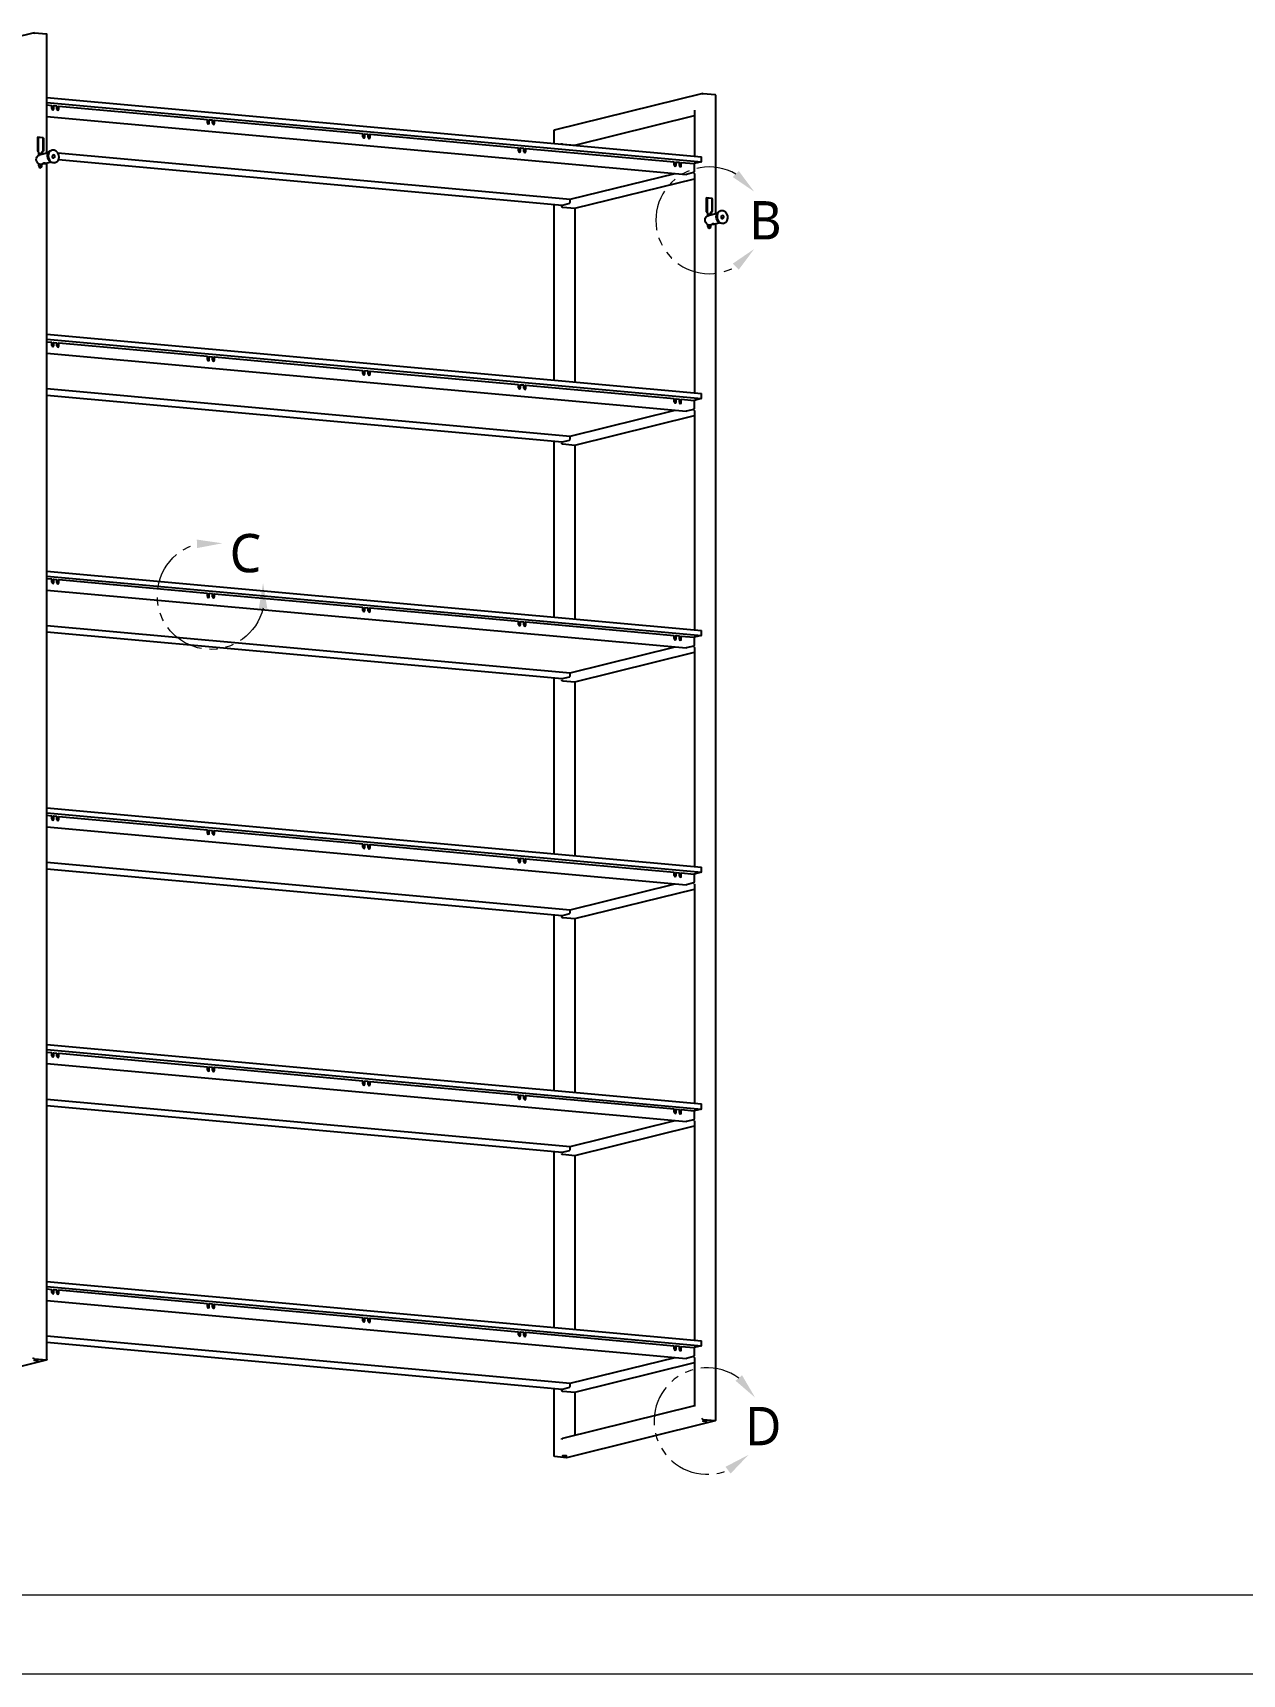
# Model space of a CAD drawing. Header units: inches. Extents: x 20 to 1275, y 6 to 408.
# Drawn here: x 963.2 to 1057.9, y 10 to 138.5 of the extents above; entities that cross this region are included whole.
import ezdxf

# ---------------------------------------------------------------- set-up
doc = ezdxf.new("R2010")
doc.units = ezdxf.units.IN
doc.header["$LTSCALE"] = 12.7
doc.header["$MEASUREMENT"] = 0
doc.linetypes.add('ONS_PHANTOM', pattern=[0.5, 0.25, -0.05, 0.05, -0.05, 0.05, -0.05])
for name, color, linetype, lineweight in [('BORDER_FRAME', 7, 'Continuous', 15), ('DETAIL_VIEW_PARENT_BORDER', 7, 'ONS_PHANTOM', 15), ('SKETCHED_GEOMETRY', 7, 'Continuous', 15), ('Visible', 7, 'Continuous', 25)]:
    doc.layers.add(name, color=color, linetype=linetype, lineweight=lineweight)
doc.styles.add('Onshape-Standard', font='NotoSans-Regular.ttf')

msp = doc.modelspace()

# ---------------------------------------------------------------- linework, layer by layer
at = {"layer": 'BORDER_FRAME'}
msp.add_line((1275, 10), (875, 10), dxfattribs=at)
at = {"layer": 'DETAIL_VIEW_PARENT_BORDER', "color": 251, "lineweight": 13}
for centre, radius, start, end in [((1016.17019, 123.82717), 4.17825, 59.8454029, 300.1293855), ((1016.02148, 29.81709), 4.17279, 53.532437, 293.1535522)]:
    msp.add_arc(centre, radius, start, end, dxfattribs=at)
at = {"layer": 'DETAIL_VIEW_PARENT_BORDER', "color": 251, "lineweight": 13, "extrusion": (0, 0, -1)}
msp.add_arc((-977.13664, 94.43769), 4.20133, 193.5808043, 75.1053926, dxfattribs=at)
at = {"layer": 'DETAIL_VIEW_PARENT_BORDER', "color": 251, "lineweight": 13}
for points in [[(1019.69724, 126.0672), (1018.48635, 127.6935), (1018.02435, 127.21287)], [(1019.69625, 121.58559), (1018.02286, 120.44066), (1018.48464, 119.95982)], [(978.03742, 98.54132), (976.03058, 98.8307), (976.04521, 98.16419)], [(981.21854, 95.43231), (980.88719, 93.43198), (981.55386, 93.43264)], [(1019.76969, 31.65095), (1018.74552, 33.40086), (1018.23334, 32.97411)], [(1019.24663, 27.16935), (1017.44687, 26.23556), (1017.847, 25.70233)]]:
    msp.add_solid(points, dxfattribs=at)
at = {"layer": 'SKETCHED_GEOMETRY'}
msp.add_line((1275, 16.17802), (875.16999, 16.17802), dxfattribs=at)
at = {"layer": 'Visible'}
for p, q in [((963.28608, 138.50328), (951.63542, 135.62358)), ((963.30564, 138.50501), (964.24659, 138.41974)), ((964.28275, 129.08651), (964.28275, 138.37439)), ((1015.68016, 133.75545), (1004.0295, 130.87575)), ((1015.69972, 133.75718), (1016.64067, 133.67191)), ((964.28275, 133.44654), (1015.55787, 128.8001)), ((964.28275, 133.05104), (1015.55787, 128.40461)), ((964.28275, 132.85859), (964.66843, 132.82364)), ((964.66843, 132.57646), (964.66843, 132.82364)), ((964.66843, 132.63556), (964.77928, 132.62552)), ((964.77928, 132.80047), (964.81812, 132.81007)), ((964.77928, 132.80047), (964.77928, 132.55329)), ((964.81812, 132.81007), (965.07475, 132.78682)), ((964.81812, 132.56289), (964.81812, 132.81007)), ((965.07475, 132.53964), (965.07475, 132.78682)), ((965.07475, 132.59874), (965.1856, 132.5887)), ((965.1856, 132.76365), (965.22445, 132.77325)), ((965.1856, 132.76365), (965.1856, 132.51647)), ((965.22445, 132.77325), (976.85807, 131.71904)), ((965.22445, 132.52607), (965.22445, 132.77325)), ((1015.01613, 132.40658), (1015.01613, 128.84919)), ((1016.67683, 124.33868), (1016.67683, 133.62657)), ((964.28275, 131.95975), (1014.37277, 127.42071)), ((976.85807, 131.47186), (976.85807, 131.71904)), ((976.85807, 131.53096), (976.96892, 131.52092)), ((976.96892, 131.69588), (977.00777, 131.70548)), ((976.96892, 131.69588), (976.96892, 131.44869)), ((977.00777, 131.70548), (977.26439, 131.68222)), ((977.00777, 131.45829), (977.00777, 131.70548)), ((977.26439, 131.43504), (977.26439, 131.68222)), ((977.26439, 131.49414), (977.37524, 131.4841)), ((977.37524, 131.65906), (977.41409, 131.66866)), ((977.37524, 131.65906), (977.37524, 131.41187)), ((977.41409, 131.66866), (989.04771, 130.61445)), ((977.41409, 131.42147), (977.41409, 131.66866)), ((1005.65076, 129.71651), (1015.01613, 132.03135)), ((963.54088, 130.30189), (963.54088, 129.29867)), ((963.95112, 130.27631), (963.54338, 130.31326)), ((963.98997, 130.28591), (963.56226, 130.32467)), ((963.63801, 129.16736), (963.63801, 130.30468)), ((963.97251, 130.24965), (963.97251, 129.24644)), ((964.01135, 130.25926), (964.01135, 129.25604)), ((989.04771, 130.36726), (989.04771, 130.61445)), ((989.04771, 130.42637), (989.15856, 130.41632)), ((989.15856, 130.59128), (989.19741, 130.60088)), ((989.15856, 130.59128), (989.15856, 130.34409)), ((989.19741, 130.60088), (989.45403, 130.57763)), ((989.19741, 130.3537), (989.19741, 130.60088)), ((989.45403, 130.33044), (989.45403, 130.57763)), ((989.45403, 130.38955), (989.56489, 130.3795)), ((989.56489, 130.55446), (989.60373, 130.56406)), ((989.56489, 130.55446), (989.56489, 130.30727)), ((989.60373, 130.56406), (1001.23736, 129.50985)), ((989.60373, 130.31688), (989.60373, 130.56406)), ((1004.00979, 130.85057), (1004.00979, 129.84656)), ((1004.69337, 129.80081), (1005.63433, 129.71555)), ((963.54714, 129.28063), (963.65223, 129.14963)), ((963.65849, 128.93061), (963.65849, 129.13159)), ((963.65849, 129.06691), (963.85489, 129.04911)), ((964.39869, 129.11517), (963.68613, 128.93905)), ((963.85489, 128.98076), (963.85489, 129.10067)), ((963.96624, 129.22953), (963.86115, 129.11758)), ((963.89373, 128.99036), (963.89373, 129.11027)), ((964.00509, 129.23913), (963.9, 129.12718)), ((964.00867, 129.02639), (963.99038, 129.01632)), ((964.28275, 129.18704), (964.43832, 129.17295)), ((964.69203, 129.31644), (964.64024, 129.30363)), ((965.14653, 129.10877), (1005.2896, 125.4711)), ((965.20327, 128.59591), (1004.66129, 125.02031)), ((1001.23736, 129.26266), (1001.23736, 129.50985)), ((1001.23736, 129.32177), (1001.34821, 129.31173)), ((1001.34821, 129.48668), (1001.38705, 129.49628)), ((1001.34821, 129.48668), (1001.34821, 129.2395)), ((1001.38705, 129.2491), (1001.38705, 129.49628)), ((1001.38705, 129.49628), (1001.64368, 129.47303)), ((1001.64368, 129.22584), (1001.64368, 129.47303)), ((1001.64368, 129.28495), (1001.75453, 129.27491)), ((1001.75453, 129.44986), (1001.79337, 129.45946)), ((1001.75453, 129.44986), (1001.75453, 129.20268)), ((1001.79337, 129.45946), (1013.427, 128.40525)), ((1001.79337, 129.21228), (1001.79337, 129.45946)), ((1005.67048, 129.69608), (1005.67048, 129.72138)), ((1015.55787, 128.40461), (1015.55787, 128.8001)), ((963.65849, 128.09129), (963.65849, 128.24071)), ((963.65904, 128.07812), (963.85489, 128.06037)), ((963.66152, 128.0604), (963.85391, 128.04297)), ((963.85489, 128.06037), (963.85489, 128.20844)), ((963.8661, 128.21096), (964.09855, 128.26841)), ((963.89373, 128.06997), (963.89373, 128.21779)), ((963.99038, 128.28731), (964.00867, 128.27724)), ((964.03749, 128.28489), (964.03629, 128.27625)), ((964.03629, 128.27625), (964.08568, 128.27178)), ((964.08809, 128.28906), (964.03749, 128.28489)), ((964.08568, 128.28886), (964.08568, 128.27178)), ((964.08568, 128.27178), (964.13627, 128.27594)), ((964.13747, 128.28458), (964.08809, 128.28906)), ((964.12961, 128.2916), (964.13687, 128.29096)), ((964.13627, 128.28469), (964.13627, 128.27594)), ((964.13627, 128.27594), (964.13747, 128.28458)), ((964.1651, 128.27724), (964.18338, 128.28731)), ((964.18664, 128.29018), (964.57865, 128.38708)), ((964.28275, 34.62844), (964.28275, 128.31394)), ((964.88019, 128.33285), (964.93198, 128.34565)), ((1005.2896, 125.4711), (1013.498, 127.49998)), ((1013.427, 128.15807), (1013.427, 128.40525)), ((1013.427, 128.21717), (1013.53785, 128.20713)), ((1013.53785, 128.38208), (1013.5767, 128.39169)), ((1013.53785, 128.38208), (1013.53785, 128.1349)), ((1013.5767, 128.39169), (1013.83332, 128.36843)), ((1013.5767, 128.1445), (1013.5767, 128.39169)), ((1013.83332, 128.12125), (1013.83332, 128.36843)), ((1013.83332, 128.18035), (1013.94417, 128.17031)), ((1013.94417, 128.34526), (1013.98302, 128.35487)), ((1013.94417, 128.34526), (1013.94417, 128.09808)), ((1013.98302, 128.35487), (1014.98813, 128.26379)), ((1013.98302, 128.10768), (1013.98302, 128.35487)), ((1014.94928, 127.56207), (1014.37954, 127.42124)), ((1015.55787, 128.40461), (1014.98813, 128.26379)), ((1014.98813, 128.26379), (1014.98813, 127.64582)), ((1015.01613, 127.46289), (1015.01613, 110.31037)), ((1005.65076, 124.77282), (1015.01613, 127.08766)), ((1004.00979, 125.07935), (1004.00979, 111.30773)), ((1004.66806, 125.02085), (1005.2378, 125.16168)), ((1004.69337, 124.85713), (1005.63433, 124.77186)), ((1005.27665, 125.24543), (1005.27665, 125.47227)), ((1005.67048, 111.15725), (1005.67048, 124.77769)), ((1015.93496, 125.55406), (1015.93496, 124.55084)), ((1016.3452, 125.52848), (1015.93745, 125.56543)), ((1016.38405, 125.53808), (1015.95634, 125.57684)), ((1016.03209, 124.41953), (1016.03209, 125.55686)), ((1016.36659, 125.50183), (1016.36659, 124.49861)), ((1016.40543, 125.51143), (1016.40543, 124.50821)), ((1015.94122, 124.5328), (1016.04631, 124.4018)), ((1016.05257, 124.18278), (1016.05257, 124.38376)), ((1016.05257, 124.31908), (1016.24897, 124.30128)), ((1016.05257, 123.34346), (1016.05257, 123.49288)), ((1016.79277, 124.36734), (1016.08021, 124.19122)), ((1016.24897, 124.23293), (1016.24897, 124.35284)), ((1016.24897, 123.31254), (1016.24897, 123.46061)), ((1016.36032, 124.4817), (1016.25523, 124.36975)), ((1016.26018, 123.46313), (1016.49263, 123.52058)), ((1016.28781, 124.24253), (1016.28781, 124.36244)), ((1016.28781, 123.32214), (1016.28781, 123.46996)), ((1016.39917, 124.4913), (1016.29408, 124.37935)), ((1016.40275, 124.27857), (1016.38446, 124.26849)), ((1016.38446, 123.53948), (1016.40275, 123.52941)), ((1016.43157, 123.53706), (1016.43037, 123.52842)), ((1016.43037, 123.52842), (1016.47976, 123.52395)), ((1016.48216, 123.54123), (1016.43157, 123.53706)), ((1016.47976, 123.54103), (1016.47976, 123.52395)), ((1016.47976, 123.52395), (1016.53035, 123.52811)), ((1016.53155, 123.53675), (1016.48216, 123.54123)), ((1016.52369, 123.54377), (1016.53095, 123.54313)), ((1016.53035, 123.53686), (1016.53035, 123.52811)), ((1016.53035, 123.52811), (1016.53155, 123.53675)), ((1016.55918, 123.52941), (1016.57746, 123.53948)), ((1016.58071, 123.54236), (1016.97273, 123.63925)), ((1016.67683, 29.88061), (1016.67683, 123.56611)), ((1017.08611, 124.56861), (1017.03432, 124.5558)), ((1017.27427, 123.58502), (1017.32606, 123.59782)), ((1016.05312, 123.33029), (1016.24897, 123.31254)), ((1016.0556, 123.31257), (1016.24799, 123.29514)), ((964.28275, 114.90771), (1015.55787, 110.26127)), ((964.28275, 114.51221), (1015.55787, 109.86578)), ((964.28275, 114.31976), (964.66843, 114.28481)), ((964.28275, 113.42092), (1014.37277, 108.88188)), ((964.66843, 114.03763), (964.66843, 114.28481)), ((964.66843, 114.09673), (964.77928, 114.08669)), ((964.77928, 114.26164), (964.81812, 114.27124)), ((964.77928, 114.26164), (964.77928, 114.01446)), ((964.81812, 114.27124), (965.07475, 114.24799)), ((964.81812, 114.02406), (964.81812, 114.27124)), ((965.07475, 114.00081), (965.07475, 114.24799)), ((965.07475, 114.05991), (965.1856, 114.04987)), ((965.1856, 114.22482), (965.22445, 114.23442)), ((965.1856, 114.22482), (965.1856, 113.97764)), ((965.22445, 114.23442), (976.85807, 113.18021)), ((965.22445, 113.98724), (965.22445, 114.23442)), ((976.85807, 112.93303), (976.85807, 113.18021)), ((976.96892, 113.15705), (977.00777, 113.16665)), ((976.96892, 113.15705), (976.96892, 112.90986)), ((977.00777, 113.16665), (977.26439, 113.14339)), ((977.00777, 112.91946), (977.00777, 113.16665)), ((977.26439, 112.89621), (977.26439, 113.14339)), ((977.37524, 113.12023), (977.41409, 113.12983)), ((977.37524, 113.12023), (977.37524, 112.87304)), ((977.41409, 113.12983), (989.04771, 112.07562)), ((977.41409, 112.88264), (977.41409, 113.12983)), ((976.85807, 112.99214), (976.96892, 112.98209)), ((977.26439, 112.95532), (977.37524, 112.94527)), ((989.04771, 111.82843), (989.04771, 112.07562)), ((989.04771, 111.88754), (989.15856, 111.87749)), ((989.15856, 112.05245), (989.19741, 112.06205)), ((989.15856, 112.05245), (989.15856, 111.80526)), ((989.19741, 112.06205), (989.45403, 112.0388)), ((989.19741, 111.81487), (989.19741, 112.06205)), ((989.45403, 111.79161), (989.45403, 112.0388)), ((989.45403, 111.85072), (989.56489, 111.84067)), ((989.56489, 112.01563), (989.60373, 112.02523)), ((989.56489, 112.01563), (989.56489, 111.76844)), ((989.60373, 112.02523), (1001.23736, 110.97102)), ((989.60373, 111.77805), (989.60373, 112.02523)), ((964.28275, 110.64821), (1005.2896, 106.93227)), ((1001.23736, 110.72383), (1001.23736, 110.97102)), ((1001.23736, 110.78294), (1001.34821, 110.7729)), ((1001.34821, 110.94785), (1001.38705, 110.95745)), ((1001.34821, 110.94785), (1001.34821, 110.70067)), ((1001.38705, 110.71027), (1001.38705, 110.95745)), ((1001.38705, 110.95745), (1001.64368, 110.9342)), ((1001.64368, 110.68701), (1001.64368, 110.9342)), ((1001.64368, 110.74612), (1001.75453, 110.73608)), ((1001.75453, 110.91103), (1001.79337, 110.92063)), ((1001.75453, 110.91103), (1001.75453, 110.66385)), ((1001.79337, 110.92063), (1013.427, 109.86642)), ((1001.79337, 110.67345), (1001.79337, 110.92063)), ((964.28275, 110.14049), (1004.66129, 106.48148)), ((1013.427, 109.61924), (1013.427, 109.86642)), ((1013.427, 109.67834), (1013.53785, 109.6683)), ((1013.53785, 109.84326), (1013.5767, 109.85286)), ((1013.53785, 109.84326), (1013.53785, 109.59607)), ((1013.5767, 109.85286), (1013.83332, 109.8296)), ((1013.5767, 109.60567), (1013.5767, 109.85286)), ((1013.83332, 109.58242), (1013.83332, 109.8296)), ((1013.83332, 109.64152), (1013.94417, 109.63148)), ((1013.94417, 109.80644), (1013.98302, 109.81604)), ((1013.94417, 109.80644), (1013.94417, 109.55925)), ((1013.98302, 109.81604), (1014.98813, 109.72496)), ((1013.98302, 109.56885), (1013.98302, 109.81604)), ((1015.55787, 109.86578), (1014.98813, 109.72496)), ((1014.98813, 109.72496), (1014.98813, 109.107)), ((1015.55787, 109.86578), (1015.55787, 110.26127)), ((1005.2896, 106.93227), (1013.498, 108.96115)), ((1005.65076, 106.23399), (1015.01613, 108.54883)), ((1014.94928, 109.02324), (1014.37954, 108.88242)), ((1015.01613, 108.92406), (1015.01613, 91.77154)), ((1005.27665, 106.7066), (1005.27665, 106.93344)), ((1004.00979, 106.54052), (1004.00979, 92.76891)), ((1004.66806, 106.48202), (1005.2378, 106.62285)), ((1004.69337, 106.3183), (1005.63433, 106.23303)), ((1005.67048, 92.61842), (1005.67048, 106.23886)), ((964.28275, 96.36888), (1015.55787, 91.72244)), ((964.28275, 95.97338), (1015.55787, 91.32695)), ((964.28275, 95.78093), (964.66843, 95.74598)), ((964.66843, 95.4988), (964.66843, 95.74598)), ((964.66843, 95.5579), (964.77928, 95.54786)), ((964.77928, 95.72281), (964.81812, 95.73242)), ((964.77928, 95.72281), (964.77928, 95.47563)), ((964.81812, 95.73242), (965.07475, 95.70916)), ((964.81812, 95.48523), (964.81812, 95.73242)), ((965.07475, 95.46198), (965.07475, 95.70916)), ((965.07475, 95.52108), (965.1856, 95.51104)), ((965.1856, 95.68599), (965.22445, 95.6956)), ((965.1856, 95.68599), (965.1856, 95.43881)), ((965.22445, 95.6956), (976.85807, 94.64138)), ((965.22445, 95.44841), (965.22445, 95.6956)), ((964.28275, 94.88209), (1014.37277, 90.34305)), ((976.85807, 94.3942), (976.85807, 94.64138)), ((976.85807, 94.45331), (976.96892, 94.44326)), ((976.96892, 94.61822), (977.00777, 94.62782)), ((976.96892, 94.61822), (976.96892, 94.37103)), ((977.00777, 94.62782), (977.26439, 94.60456)), ((977.00777, 94.38063), (977.00777, 94.62782)), ((977.26439, 94.35738), (977.26439, 94.60456)), ((977.26439, 94.41649), (977.37524, 94.40644)), ((977.37524, 94.5814), (977.41409, 94.591)), ((977.37524, 94.5814), (977.37524, 94.33421)), ((977.41409, 94.591), (989.04771, 93.53679)), ((977.41409, 94.34381), (977.41409, 94.591)), ((989.04771, 93.2896), (989.04771, 93.53679)), ((989.04771, 93.34871), (989.15856, 93.33866)), ((989.15856, 93.51362), (989.19741, 93.52322)), ((989.15856, 93.51362), (989.15856, 93.26644)), ((989.19741, 93.52322), (989.45403, 93.49997)), ((989.19741, 93.27604), (989.19741, 93.52322)), ((989.45403, 93.25278), (989.45403, 93.49997)), ((989.45403, 93.31189), (989.56489, 93.30184)), ((989.56489, 93.4768), (989.60373, 93.4864)), ((989.56489, 93.4768), (989.56489, 93.22962)), ((989.60373, 93.4864), (1001.23736, 92.43219)), ((989.60373, 93.23922), (989.60373, 93.4864)), ((964.28275, 92.10939), (1005.2896, 88.39344)), ((964.28275, 91.60166), (1004.66129, 87.94266)), ((1001.23736, 92.18501), (1001.23736, 92.43219)), ((1001.23736, 92.24411), (1001.34821, 92.23407)), ((1001.34821, 92.40902), (1001.38705, 92.41862)), ((1001.34821, 92.40902), (1001.34821, 92.16184)), ((1001.38705, 92.17144), (1001.38705, 92.41862)), ((1001.38705, 92.41862), (1001.64368, 92.39537)), ((1001.64368, 92.14819), (1001.64368, 92.39537)), ((1001.64368, 92.20729), (1001.75453, 92.19725)), ((1001.75453, 92.3722), (1001.79337, 92.3818)), ((1001.75453, 92.3722), (1001.75453, 92.12502)), ((1001.79337, 92.3818), (1013.427, 91.32759)), ((1001.79337, 92.13462), (1001.79337, 92.3818)), ((1013.427, 91.08041), (1013.427, 91.32759)), ((1013.53785, 91.30443), (1013.5767, 91.31403)), ((1013.53785, 91.30443), (1013.53785, 91.05724)), ((1013.5767, 91.31403), (1013.83332, 91.29077)), ((1013.5767, 91.06684), (1013.5767, 91.31403)), ((1013.83332, 91.04359), (1013.83332, 91.29077)), ((1013.94417, 91.26761), (1013.98302, 91.27721)), ((1013.94417, 91.26761), (1013.94417, 91.02042)), ((1013.98302, 91.27721), (1014.98813, 91.18613)), ((1013.98302, 91.03002), (1013.98302, 91.27721)), ((1015.55787, 91.32695), (1014.98813, 91.18613)), ((1015.55787, 91.32695), (1015.55787, 91.72244)), ((1005.2896, 88.39344), (1013.498, 90.42232)), ((1005.65076, 87.69516), (1015.01613, 90.01)), ((1013.427, 91.13952), (1013.53785, 91.12947)), ((1013.83332, 91.1027), (1013.94417, 91.09265)), ((1014.94928, 90.48441), (1014.37954, 90.34359)), ((1014.98813, 91.18613), (1014.98813, 90.56817)), ((1015.01613, 90.38523), (1015.01613, 73.23271)), ((1004.00979, 88.00169), (1004.00979, 74.23008)), ((1004.66806, 87.94319), (1005.2378, 88.08402)), ((1004.69337, 87.77947), (1005.63433, 87.6942)), ((1005.27665, 88.16777), (1005.27665, 88.39461)), ((1005.67048, 74.07959), (1005.67048, 87.70004)), ((964.28275, 77.83005), (1015.55787, 73.18362)), ((964.28275, 77.43455), (1015.55787, 72.78812)), ((964.28275, 77.2421), (964.66843, 77.20715)), ((964.66843, 76.95997), (964.66843, 77.20715)), ((964.77928, 77.18398), (964.81812, 77.19359)), ((964.77928, 77.18398), (964.77928, 76.9368)), ((964.81812, 77.19359), (965.07475, 77.17033)), ((964.81812, 76.9464), (964.81812, 77.19359)), ((965.07475, 76.92315), (965.07475, 77.17033)), ((965.1856, 77.14716), (965.22445, 77.15677)), ((965.1856, 77.14716), (965.1856, 76.89998)), ((965.22445, 77.15677), (976.85807, 76.10255)), ((965.22445, 76.90958), (965.22445, 77.15677)), ((964.28275, 76.34326), (1014.37277, 71.80422)), ((964.66843, 77.01907), (964.77928, 77.00903)), ((965.07475, 76.98225), (965.1856, 76.97221)), ((976.85807, 75.85537), (976.85807, 76.10255)), ((976.85807, 75.91448), (976.96892, 75.90443)), ((976.96892, 76.07939), (977.00777, 76.08899)), ((976.96892, 76.07939), (976.96892, 75.8322)), ((977.00777, 76.08899), (977.26439, 76.06573)), ((977.00777, 75.8418), (977.00777, 76.08899)), ((977.26439, 75.81855), (977.26439, 76.06573)), ((977.26439, 75.87766), (977.37524, 75.86761)), ((977.37524, 76.04257), (977.41409, 76.05217)), ((977.37524, 76.04257), (977.37524, 75.79538)), ((977.41409, 76.05217), (989.04771, 74.99796)), ((977.41409, 75.80498), (977.41409, 76.05217)), ((989.04771, 74.75077), (989.04771, 74.99796)), ((989.04771, 74.80988), (989.15856, 74.79983)), ((989.15856, 74.97479), (989.19741, 74.98439)), ((989.15856, 74.97479), (989.15856, 74.72761)), ((989.19741, 74.98439), (989.45403, 74.96114)), ((989.19741, 74.73721), (989.19741, 74.98439)), ((989.45403, 74.71395), (989.45403, 74.96114)), ((989.45403, 74.77306), (989.56489, 74.76301)), ((989.56489, 74.93797), (989.60373, 74.94757)), ((989.56489, 74.93797), (989.56489, 74.69079)), ((989.60373, 74.94757), (1001.23736, 73.89336)), ((989.60373, 74.70039), (989.60373, 74.94757)), ((964.28275, 73.57056), (1005.2896, 69.85461)), ((1001.23736, 73.64618), (1001.23736, 73.89336)), ((1001.23736, 73.70528), (1001.34821, 73.69524)), ((1001.34821, 73.87019), (1001.38705, 73.8798)), ((1001.34821, 73.87019), (1001.34821, 73.62301)), ((1001.38705, 73.63261), (1001.38705, 73.8798)), ((1001.38705, 73.8798), (1001.64368, 73.85654)), ((1001.64368, 73.60936), (1001.64368, 73.85654)), ((1001.64368, 73.66846), (1001.75453, 73.65842)), ((1001.75453, 73.83337), (1001.79337, 73.84298)), ((1001.75453, 73.83337), (1001.75453, 73.58619)), ((1001.79337, 73.84298), (1013.427, 72.78876)), ((1001.79337, 73.59579), (1001.79337, 73.84298)), ((964.28275, 73.06284), (1004.66129, 69.40383)), ((1013.427, 72.54158), (1013.427, 72.78876)), ((1013.427, 72.60069), (1013.53785, 72.59064)), ((1013.53785, 72.7656), (1013.5767, 72.7752)), ((1013.53785, 72.7656), (1013.53785, 72.51841)), ((1013.5767, 72.7752), (1013.83332, 72.75194)), ((1013.5767, 72.52801), (1013.5767, 72.7752)), ((1013.83332, 72.50476), (1013.83332, 72.75194)), ((1013.83332, 72.56387), (1013.94417, 72.55382)), ((1013.94417, 72.72878), (1013.98302, 72.73838)), ((1013.94417, 72.72878), (1013.94417, 72.48159)), ((1013.98302, 72.73838), (1014.98813, 72.6473)), ((1013.98302, 72.49119), (1013.98302, 72.73838)), ((1015.55787, 72.78812), (1014.98813, 72.6473)), ((1014.98813, 72.6473), (1014.98813, 72.02934)), ((1015.55787, 72.78812), (1015.55787, 73.18362)), ((1005.2896, 69.85461), (1013.498, 71.88349)), ((1005.65076, 69.15633), (1015.01613, 71.47118)), ((1014.94928, 71.94558), (1014.37954, 71.80476)), ((1015.01613, 71.84641), (1015.01613, 54.69388)), ((1004.00979, 69.46286), (1004.00979, 55.69125)), ((1004.66806, 69.40436), (1005.2378, 69.54519)), ((1005.27665, 69.62894), (1005.27665, 69.85578)), ((1004.69337, 69.24064), (1005.63433, 69.15537)), ((1005.67048, 55.54076), (1005.67048, 69.16121)), ((964.28275, 59.29122), (1015.55787, 54.64479)), ((964.28275, 58.89572), (1015.55787, 54.24929)), ((964.28275, 58.70327), (964.66843, 58.66832)), ((964.66843, 58.42114), (964.66843, 58.66832)), ((964.66843, 58.48024), (964.77928, 58.4702)), ((964.77928, 58.64515), (964.81812, 58.65476)), ((964.77928, 58.64515), (964.77928, 58.39797)), ((964.81812, 58.65476), (965.07475, 58.6315)), ((964.81812, 58.40757), (964.81812, 58.65476)), ((965.07475, 58.38432), (965.07475, 58.6315)), ((965.07475, 58.44342), (965.1856, 58.43338)), ((965.1856, 58.60834), (965.22445, 58.61794)), ((965.1856, 58.60834), (965.1856, 58.36115)), ((965.22445, 58.61794), (976.85807, 57.56372)), ((965.22445, 58.37075), (965.22445, 58.61794)), ((964.28275, 57.80443), (1014.37277, 53.26539)), ((976.85807, 57.31654), (976.85807, 57.56372)), ((976.85807, 57.37565), (976.96892, 57.3656)), ((976.96892, 57.54056), (977.00777, 57.55016)), ((976.96892, 57.54056), (976.96892, 57.29337)), ((977.00777, 57.55016), (977.26439, 57.5269)), ((977.00777, 57.30298), (977.00777, 57.55016)), ((977.26439, 57.27972), (977.26439, 57.5269)), ((977.26439, 57.33883), (977.37524, 57.32878)), ((977.37524, 57.50374), (977.41409, 57.51334)), ((977.37524, 57.50374), (977.37524, 57.25655)), ((977.41409, 57.51334), (989.04771, 56.45913)), ((977.41409, 57.26616), (977.41409, 57.51334)), ((989.04771, 56.21194), (989.04771, 56.45913)), ((989.04771, 56.27105), (989.15856, 56.26101)), ((989.15856, 56.43596), (989.19741, 56.44556)), ((989.15856, 56.43596), (989.15856, 56.18878)), ((989.19741, 56.44556), (989.45403, 56.42231)), ((989.19741, 56.19838), (989.19741, 56.44556)), ((989.45403, 56.17512), (989.45403, 56.42231)), ((989.45403, 56.23423), (989.56489, 56.22419)), ((989.56489, 56.39914), (989.60373, 56.40874)), ((989.56489, 56.39914), (989.56489, 56.15196)), ((989.60373, 56.40874), (1001.23736, 55.35453)), ((989.60373, 56.16156), (989.60373, 56.40874)), ((1001.23736, 55.10735), (1001.23736, 55.35453)), ((1001.34821, 55.33136), (1001.38705, 55.34097)), ((1001.34821, 55.33136), (1001.34821, 55.08418)), ((1001.38705, 55.09378), (1001.38705, 55.34097)), ((1001.38705, 55.34097), (1001.64368, 55.31771)), ((1001.64368, 55.07053), (1001.64368, 55.31771)), ((1001.75453, 55.29454), (1001.79337, 55.30415)), ((1001.75453, 55.29454), (1001.75453, 55.04736)), ((1001.79337, 55.30415), (1013.427, 54.24993)), ((1001.79337, 55.05696), (1001.79337, 55.30415)), ((964.28275, 55.03173), (1005.2896, 51.31578)), ((964.28275, 54.52401), (1004.66129, 50.865)), ((1001.23736, 55.16645), (1001.34821, 55.15641)), ((1001.64368, 55.12963), (1001.75453, 55.11959)), ((1013.427, 54.00275), (1013.427, 54.24993)), ((1013.427, 54.06186), (1013.53785, 54.05181)), ((1013.53785, 54.22677), (1013.5767, 54.23637)), ((1013.53785, 54.22677), (1013.53785, 53.97958)), ((1013.5767, 54.23637), (1013.83332, 54.21311)), ((1013.5767, 53.98918), (1013.5767, 54.23637)), ((1013.83332, 53.96593), (1013.83332, 54.21311)), ((1013.83332, 54.02504), (1013.94417, 54.01499)), ((1013.94417, 54.18995), (1013.98302, 54.19955)), ((1013.94417, 54.18995), (1013.94417, 53.94276)), ((1013.98302, 54.19955), (1014.98813, 54.10847)), ((1013.98302, 53.95236), (1013.98302, 54.19955)), ((1015.55787, 54.24929), (1014.98813, 54.10847)), ((1014.98813, 54.10847), (1014.98813, 53.49051)), ((1015.55787, 54.24929), (1015.55787, 54.64479)), ((1005.2896, 51.31578), (1013.498, 53.34466)), ((1005.65076, 50.6175), (1015.01613, 52.93235)), ((1014.94928, 53.40675), (1014.37954, 53.26593)), ((1015.01613, 53.30758), (1015.01613, 36.15505)), ((1004.00979, 50.92403), (1004.00979, 37.15242)), ((1004.66806, 50.86553), (1005.2378, 51.00636)), ((1004.69337, 50.70181), (1005.63433, 50.61654)), ((1005.27665, 51.09011), (1005.27665, 51.31695)), ((1005.67048, 37.00193), (1005.67048, 50.62238)), ((964.28275, 40.75239), (1015.55787, 36.10596)), ((964.28275, 40.35689), (1015.55787, 35.71046)), ((964.28275, 40.16444), (964.66843, 40.12949)), ((964.66843, 39.88231), (964.66843, 40.12949)), ((964.66843, 39.94141), (964.77928, 39.93137)), ((964.77928, 40.10633), (964.81812, 40.11593)), ((964.77928, 40.10633), (964.77928, 39.85914)), ((964.81812, 40.11593), (965.07475, 40.09267)), ((964.81812, 39.86874), (964.81812, 40.11593)), ((965.07475, 39.84549), (965.07475, 40.09267)), ((965.07475, 39.90459), (965.1856, 39.89455)), ((965.1856, 40.06951), (965.22445, 40.07911)), ((965.1856, 40.06951), (965.1856, 39.82232)), ((965.22445, 40.07911), (976.85807, 39.0249)), ((965.22445, 39.83192), (965.22445, 40.07911)), ((964.28275, 39.2656), (1014.37277, 34.72656)), ((976.85807, 38.77771), (976.85807, 39.0249)), ((976.85807, 38.83682), (976.96892, 38.82677)), ((976.96892, 39.00173), (977.00777, 39.01133)), ((976.96892, 39.00173), (976.96892, 38.75454)), ((977.00777, 39.01133), (977.26439, 38.98808)), ((977.00777, 38.76415), (977.00777, 39.01133)), ((977.26439, 38.74089), (977.26439, 38.98808)), ((977.26439, 38.8), (977.37524, 38.78995)), ((977.37524, 38.96491), (977.41409, 38.97451)), ((977.37524, 38.96491), (977.37524, 38.71772)), ((977.41409, 38.97451), (989.04771, 37.9203)), ((977.41409, 38.72733), (977.41409, 38.97451)), ((989.04771, 37.67311), (989.04771, 37.9203)), ((989.04771, 37.73222), (989.15856, 37.72218)), ((989.15856, 37.89713), (989.19741, 37.90673)), ((989.15856, 37.89713), (989.15856, 37.64995)), ((989.19741, 37.90673), (989.45403, 37.88348)), ((989.19741, 37.65955), (989.19741, 37.90673)), ((989.45403, 37.63629), (989.45403, 37.88348)), ((989.45403, 37.6954), (989.56489, 37.68536)), ((989.56489, 37.86031), (989.60373, 37.86991)), ((989.56489, 37.86031), (989.56489, 37.61313)), ((989.60373, 37.86991), (1001.23736, 36.8157)), ((989.60373, 37.62273), (989.60373, 37.86991)), ((964.28275, 36.4929), (1005.2896, 32.77695)), ((964.28275, 35.98518), (1004.66129, 32.32617)), ((1001.23736, 36.56852), (1001.23736, 36.8157)), ((1001.23736, 36.62762), (1001.34821, 36.61758)), ((1001.34821, 36.79253), (1001.38705, 36.80214)), ((1001.34821, 36.79253), (1001.34821, 36.54535)), ((1001.38705, 36.55495), (1001.38705, 36.80214)), ((1001.38705, 36.80214), (1001.64368, 36.77888)), ((1001.64368, 36.5317), (1001.64368, 36.77888)), ((1001.64368, 36.5908), (1001.75453, 36.58076)), ((1001.75453, 36.75571), (1001.79337, 36.76532)), ((1001.75453, 36.75571), (1001.75453, 36.50853)), ((1001.79337, 36.76532), (1013.427, 35.7111)), ((1001.79337, 36.51813), (1001.79337, 36.76532)), ((1015.55787, 35.71046), (1015.55787, 36.10596)), ((1005.2896, 32.77695), (1013.498, 34.80583)), ((1013.427, 35.46392), (1013.427, 35.7111)), ((1013.427, 35.52303), (1013.53785, 35.51298)), ((1013.53785, 35.68794), (1013.5767, 35.69754)), ((1013.53785, 35.68794), (1013.53785, 35.44075)), ((1013.5767, 35.69754), (1013.83332, 35.67428)), ((1013.5767, 35.45035), (1013.5767, 35.69754)), ((1013.83332, 35.4271), (1013.83332, 35.67428)), ((1013.83332, 35.48621), (1013.94417, 35.47616)), ((1013.94417, 35.65112), (1013.98302, 35.66072)), ((1013.94417, 35.65112), (1013.94417, 35.40393)), ((1013.98302, 35.66072), (1014.98813, 35.56964)), ((1013.98302, 35.41353), (1013.98302, 35.66072)), ((1014.94928, 34.86792), (1014.37954, 34.7271)), ((1015.55787, 35.71046), (1014.98813, 35.56964)), ((1014.98813, 35.56964), (1014.98813, 34.95168)), ((1015.01613, 34.76875), (1015.01613, 30.98949)), ((952.61237, 31.72356), (964.26303, 34.60326)), ((963.30564, 34.68757), (964.24659, 34.6023)), ((1005.65076, 32.07867), (1015.01613, 34.39352)), ((1004.00979, 32.3852), (1004.00979, 27.10461)), ((1004.66806, 32.32671), (1005.2378, 32.46753)), ((1004.69337, 32.16298), (1005.63433, 32.07771)), ((1005.27665, 32.55129), (1005.27665, 32.77813)), ((1015.01613, 31.0098), (1004.67382, 28.45348)), ((1005.67048, 28.69983), (1005.67048, 32.08355)), ((1005.00645, 26.97573), (1016.65711, 29.85543)), ((1015.69972, 29.93974), (1016.64067, 29.85447)), ((1004.04594, 27.05927), (1004.9869, 26.974))]:
    msp.add_line(p, q, dxfattribs=at)
for centre, major_axis, ratio, start_param, end_param in [((963.26679, 138.42125), (0.05946, 0.07595), 0.601800076, 6.654198491, 8.224994817), ((964.20775, 138.33599), (0.05946, 0.07595), 0.601800076, 5.62784974, 6.654198491), ((1015.66087, 133.67342), (0.05946, 0.07595), 0.601800076, 6.654198491, 8.224994817), ((1016.60183, 133.58816), (0.05946, 0.07595), 0.601800076, 5.62784974, 6.654198491), ((964.74328, 132.56967), (-0.021, 0.08494), 0.845779511, 1.286473943, 4.428066596), ((965.1496, 132.53285), (-0.021, 0.08494), 0.845779511, 1.286473943, 4.428066596), ((1015.09113, 132.44499), (0.05946, 0.07595), 0.601800076, 8.224994817, 8.769442393), ((976.93292, 131.46508), (-0.021, 0.08494), 0.845779511, 1.286473943, 4.428066596), ((977.33924, 131.42826), (-0.021, 0.08494), 0.845779511, 1.286473943, 4.428066596), ((963.56226, 130.29995), (-0.006, 0.02427), 0.845779511, 5.998862923, 7.56965925), ((963.95112, 130.25159), (-0.006, 0.02427), 0.845779511, 4.428066596, 5.998862923), ((963.98997, 130.26119), (-0.006, 0.02427), 0.845779511, 4.428066596, 5.998862923), ((989.12256, 130.36048), (-0.021, 0.08494), 0.845779511, 1.286473943, 4.428066596), ((989.52888, 130.32366), (-0.021, 0.08494), 0.845779511, 1.286473943, 4.428066596), ((1004.08479, 130.81216), (0.0699, -0.05472), 0.496893182, 9.053764777, 10.34023872), ((1004.65453, 129.86537), (0.0699, -0.05472), 0.496893182, 10.34023872, 11.911035047), ((963.56226, 129.29673), (-0.006, 0.02427), 0.845779511, 1.286473943, 2.071872106), ((963.63711, 129.13352), (-0.006, 0.02427), 0.845779511, 4.428066596, 5.21346476), ((963.87627, 129.09873), (-0.006, 0.02427), 0.845779511, 0.501075779, 1.286473943), ((963.91512, 129.10833), (-0.006, 0.02427), 0.845779511, 0.501075779, 1.286473943), ((963.95112, 129.24838), (-0.006, 0.02427), 0.845779511, 3.642668433, 4.428066596), ((964.08688, 129.0124), (0.1, 0), 0.149659681, 2.12255922, 3.071730935), ((963.98997, 129.25798), (-0.006, 0.02427), 0.845779511, 3.642668433, 4.428066596), ((964.08688, 129.02321), (0.08105, 0), 0.149659681, 1.715056555, 2.876321598), ((1001.3122, 129.25588), (-0.021, 0.08494), 0.845779511, 1.286473943, 4.428066596), ((1001.71853, 129.21906), (-0.021, 0.08494), 0.845779511, 1.286473943, 4.428066596), ((1005.59548, 129.7801), (0.0699, -0.05472), 0.496893182, 11.911035047, 12.195357431), ((963.77611, 128.08063), (-0.03299, 0.13348), 0.845779511, 1.286473943, 4.428066596), ((963.73727, 128.07103), (-0.03299, 0.13348), 0.845779511, 3.314494002, 4.428066596), ((1013.50185, 128.15128), (-0.021, 0.08494), 0.845779511, 1.286473943, 4.428066596), ((1013.90817, 128.11446), (-0.021, 0.08494), 0.845779511, 1.286473943, 4.428066596), ((1004.65453, 124.92168), (0.0699, -0.05472), 0.496893182, 10.34023872, 11.911035047), ((1004.66806, 125.09501), (-0.00677, -0.07469), 0.512112292, 0, 0.175135943), ((1005.2378, 125.23583), (-0.00677, -0.07469), 0.512112292, 0.175135943, 1.74593227), ((1005.59548, 124.83641), (0.0699, -0.05472), 0.496893182, 5.62784974, 5.912172124), ((1015.95634, 125.55212), (-0.006, 0.02427), 0.845779511, 5.998862923, 7.56965925), ((1016.3452, 125.50376), (-0.006, 0.02427), 0.845779511, 4.428066596, 5.998862923), ((1016.38405, 125.51337), (-0.006, 0.02427), 0.845779511, 4.428066596, 5.998862923), ((1015.95634, 124.54891), (-0.006, 0.02427), 0.845779511, 1.286473943, 2.071872106), ((1016.03119, 124.38569), (-0.006, 0.02427), 0.845779511, 4.428066596, 5.21346476), ((1016.27035, 124.3509), (-0.006, 0.02427), 0.845779511, 0.501075779, 1.286473943), ((1016.3092, 124.3605), (-0.006, 0.02427), 0.845779511, 0.501075779, 1.286473943), ((1016.3452, 124.50055), (-0.006, 0.02427), 0.845779511, 3.642668433, 4.428066596), ((1016.48096, 124.26457), (0.1, 0), 0.149659681, 2.12255922, 3.071730935), ((1016.38405, 124.51015), (-0.006, 0.02427), 0.845779511, 3.642668433, 4.428066596), ((1016.48096, 124.27539), (0.08105, 0), 0.149659681, 1.715056555, 2.876321598), ((1016.17019, 123.3328), (-0.03299, 0.13348), 0.845779511, 1.286473943, 4.428066596), ((1016.13135, 123.3232), (-0.03299, 0.13348), 0.845779511, 3.314494003, 4.428066596), ((964.74328, 114.03084), (-0.021, 0.08494), 0.845779511, 1.286473943, 4.428066596), ((965.1496, 113.99402), (-0.021, 0.08494), 0.845779511, 1.286473943, 4.428066596), ((976.93292, 112.92625), (-0.021, 0.08494), 0.845779511, 1.286473943, 4.428066596), ((977.33924, 112.88943), (-0.021, 0.08494), 0.845779511, 1.286473943, 4.428066596), ((989.12256, 111.82165), (-0.021, 0.08494), 0.845779511, 1.286473943, 4.428066596), ((989.52888, 111.78483), (-0.021, 0.08494), 0.845779511, 1.286473943, 4.428066596), ((1001.3122, 110.71705), (-0.021, 0.08494), 0.845779511, 1.286473943, 4.428066596), ((1001.71853, 110.68023), (-0.021, 0.08494), 0.845779511, 1.286473943, 4.428066596), ((1013.50185, 109.61246), (-0.021, 0.08494), 0.845779511, 1.286473943, 4.428066596), ((1013.90817, 109.57564), (-0.021, 0.08494), 0.845779511, 1.286473943, 4.428066596), ((1005.2378, 106.697), (-0.00677, -0.07469), 0.512112292, 0.175135943, 1.74593227), ((1004.65453, 106.38285), (0.0699, -0.05472), 0.496893182, 10.34023872, 11.911035047), ((1004.66806, 106.55618), (-0.00677, -0.07469), 0.512112292, 0, 0.175135943), ((1005.59548, 106.29758), (0.0699, -0.05472), 0.496893182, 5.62784974, 5.912172124), ((964.74328, 95.49201), (-0.021, 0.08494), 0.845779511, 1.286473943, 4.428066596), ((965.1496, 95.45519), (-0.021, 0.08494), 0.845779511, 1.286473943, 4.428066596), ((976.93292, 94.38742), (-0.021, 0.08494), 0.845779511, 1.286473943, 4.428066596), ((977.33924, 94.3506), (-0.021, 0.08494), 0.845779511, 1.286473943, 4.428066596), ((989.12256, 93.28282), (-0.021, 0.08494), 0.845779511, 1.286473943, 4.428066596), ((989.52888, 93.246), (-0.021, 0.08494), 0.845779511, 1.286473943, 4.428066596), ((1001.3122, 92.17822), (-0.021, 0.08494), 0.845779511, 1.286473943, 4.428066596), ((1001.71853, 92.1414), (-0.021, 0.08494), 0.845779511, 1.286473943, 4.428066596), ((1013.50185, 91.07363), (-0.021, 0.08494), 0.845779511, 1.286473943, 4.428066596), ((1013.90817, 91.03681), (-0.021, 0.08494), 0.845779511, 1.286473943, 4.428066596), ((1004.65453, 87.84402), (0.0699, -0.05472), 0.496893182, 10.34023872, 11.911035047), ((1004.66806, 88.01735), (-0.00677, -0.07469), 0.512112292, 0, 0.175135943), ((1005.2378, 88.15817), (-0.00677, -0.07469), 0.512112292, 0.175135943, 1.74593227), ((1005.59548, 87.75875), (0.0699, -0.05472), 0.496893182, 11.911035047, 12.195357431), ((964.74328, 76.95318), (-0.021, 0.08494), 0.845779511, 1.286473943, 4.428066596), ((965.1496, 76.91636), (-0.021, 0.08494), 0.845779511, 1.286473943, 4.428066596), ((976.93292, 75.84859), (-0.021, 0.08494), 0.845779511, 1.286473943, 4.428066596), ((977.33924, 75.81177), (-0.021, 0.08494), 0.845779511, 1.286473943, 4.428066596), ((989.12256, 74.74399), (-0.021, 0.08494), 0.845779511, 1.286473943, 4.428066596), ((989.52888, 74.70717), (-0.021, 0.08494), 0.845779511, 1.286473943, 4.428066596), ((1001.3122, 73.63939), (-0.021, 0.08494), 0.845779511, 1.286473943, 4.428066596), ((1001.71853, 73.60257), (-0.021, 0.08494), 0.845779511, 1.286473943, 4.428066596), ((1013.50185, 72.5348), (-0.021, 0.08494), 0.845779511, 1.286473943, 4.428066596), ((1013.90817, 72.49798), (-0.021, 0.08494), 0.845779511, 1.286473943, 4.428066596), ((1004.66806, 69.47852), (-0.00677, -0.07469), 0.512112292, 0, 0.175135943), ((1005.2378, 69.61934), (-0.00677, -0.07469), 0.512112292, 0.175135943, 1.74593227), ((1004.65453, 69.30519), (0.0699, -0.05472), 0.496893182, 10.34023872, 11.911035047), ((1005.59548, 69.21993), (0.0699, -0.05472), 0.496893182, 11.911035047, 12.195357431), ((964.74328, 58.41435), (-0.021, 0.08494), 0.845779511, 1.286473943, 4.428066596), ((965.1496, 58.37753), (-0.021, 0.08494), 0.845779511, 1.286473943, 4.428066596), ((976.93292, 57.30976), (-0.021, 0.08494), 0.845779511, 1.286473943, 4.428066596), ((977.33924, 57.27294), (-0.021, 0.08494), 0.845779511, 1.286473943, 4.428066596), ((989.12256, 56.20516), (-0.021, 0.08494), 0.845779511, 1.286473943, 4.428066596), ((989.52888, 56.16834), (-0.021, 0.08494), 0.845779511, 1.286473943, 4.428066596), ((1001.3122, 55.10056), (-0.021, 0.08494), 0.845779511, 1.286473943, 4.428066596), ((1001.71853, 55.06374), (-0.021, 0.08494), 0.845779511, 1.286473943, 4.428066596), ((1013.50185, 53.99597), (-0.021, 0.08494), 0.845779511, 1.286473943, 4.428066596), ((1013.90817, 53.95915), (-0.021, 0.08494), 0.845779511, 1.286473943, 4.428066596), ((1004.65453, 50.76636), (0.0699, -0.05472), 0.496893182, 10.34023872, 11.911035047), ((1004.66806, 50.93969), (-0.00677, -0.07469), 0.512112292, 0, 0.175135943), ((1005.2378, 51.08051), (-0.00677, -0.07469), 0.512112292, 0.175135943, 1.74593227), ((1005.59548, 50.6811), (0.0699, -0.05472), 0.496893182, 11.911035047, 12.195357431), ((964.74328, 39.87553), (-0.021, 0.08494), 0.845779511, 1.286473943, 4.428066596), ((965.1496, 39.83871), (-0.021, 0.08494), 0.845779511, 1.286473943, 4.428066596), ((976.93292, 38.77093), (-0.021, 0.08494), 0.845779511, 1.286473943, 4.428066596), ((977.33924, 38.73411), (-0.021, 0.08494), 0.845779511, 1.286473943, 4.428066596), ((989.12256, 37.66633), (-0.021, 0.08494), 0.845779511, 1.286473943, 4.428066596), ((989.52888, 37.62951), (-0.021, 0.08494), 0.845779511, 1.286473943, 4.428066596), ((1001.3122, 36.56173), (-0.021, 0.08494), 0.845779511, 1.286473943, 4.428066596), ((1001.71853, 36.52491), (-0.021, 0.08494), 0.845779511, 1.286473943, 4.428066596), ((1013.50185, 35.45714), (-0.021, 0.08494), 0.845779511, 1.286473943, 4.428066596), ((1013.90817, 35.42032), (-0.021, 0.08494), 0.845779511, 1.286473943, 4.428066596), ((1004.65453, 32.22753), (0.0699, -0.05472), 0.496893182, 10.34023872, 11.911035047), ((1004.66806, 32.40086), (-0.00677, -0.07469), 0.512112292, 0, 0.175135943), ((1005.2378, 32.54168), (-0.00677, -0.07469), 0.512112292, 0.175135943, 1.74593227), ((1005.59548, 32.14227), (0.0699, -0.05472), 0.496893182, 11.911035047, 12.195357431)]:
    msp.add_ellipse(centre, major_axis=major_axis, ratio=ratio, start_param=start_param, end_param=end_param, dxfattribs=at)
at = {"layer": 'Visible', "extrusion": (0, 0, -1)}
for centre, major_axis, ratio, start_param, end_param in [((964.70443, 132.56007), (0.021, -0.08494), 0.845779511, 4.996711365, 6.00942835), ((965.11075, 132.52325), (0.021, -0.08494), 0.845779511, 4.996711365, 6.00942835), ((976.89407, 131.45547), (0.021, -0.08494), 0.845779511, 4.996711365, 6.00942835), ((977.30039, 131.41865), (0.021, -0.08494), 0.845779511, 4.996711365, 6.009428351), ((989.08372, 130.35088), (0.021, -0.08494), 0.845779511, 4.996711365, 6.009428351), ((989.49004, 130.31406), (0.021, -0.08494), 0.845779511, 4.996711365, 6.009428349), ((963.77611, 128.575), (0.08998, -0.36404), 0.845779511, 0, 3.141592654), ((964.76021, 128.81824), (0.11997, -0.48539), 0.845779511, 0, 3.141592654), ((1001.27336, 129.24628), (0.021, -0.08494), 0.845779511, 4.996711365, 6.009428351), ((1001.67968, 129.20946), (0.021, -0.08494), 0.845779511, 4.996711365, 6.009428349), ((964.08688, 128.29123), (-0.1, 0), 0.149659681, 0, 0.85410903), ((964.08688, 128.29123), (-0.1, 0), 0.149659681, 3.141592654, 3.406863709), ((1013.463, 128.14168), (0.021, -0.08494), 0.845779511, 4.996711365, 6.009428351), ((1013.86932, 128.10486), (0.021, -0.08494), 0.845779511, 4.996711365, 6.00942835), ((1014.37954, 127.4954), (0.00677, 0.07469), 0.512112292, 2.96645671, 3.141592654), ((1014.94928, 127.63622), (0.00677, 0.07469), 0.512112292, 1.395660384, 2.96645671), ((1015.09113, 127.5013), (0.05946, 0.07595), 0.601800076, 10.080113528, 10.624561104), ((1016.17019, 123.82717), (0.08998, -0.36404), 0.845779511, 0, 3.141592654), ((1016.48096, 123.54341), (-0.1, 0), 0.149659681, 0, 0.85410903), ((1016.48096, 123.54341), (-0.1, 0), 0.149659681, 3.141592654, 3.406863709), ((1017.15429, 124.07041), (0.11997, -0.48539), 0.845779511, 0, 3.141592654), ((964.70443, 114.02124), (0.021, -0.08494), 0.845779511, 4.996711365, 6.009428349), ((965.11075, 113.98442), (0.021, -0.08494), 0.845779511, 4.996711365, 6.00942835), ((976.89407, 112.91664), (0.021, -0.08494), 0.845779511, 4.996711365, 6.009428351), ((977.30039, 112.87982), (0.021, -0.08494), 0.845779511, 4.996711365, 6.009428351), ((989.08372, 111.81205), (0.021, -0.08494), 0.845779511, 4.996711365, 6.00942835), ((989.49004, 111.77523), (0.021, -0.08494), 0.845779511, 4.996711365, 6.009428352), ((1001.27336, 110.70745), (0.021, -0.08494), 0.845779511, 4.996711365, 6.009428349), ((1001.67968, 110.67063), (0.021, -0.08494), 0.845779511, 4.996711365, 6.00942835), ((1013.463, 109.60285), (0.021, -0.08494), 0.845779511, 4.996711365, 6.00942835), ((1013.86932, 109.56603), (0.021, -0.08494), 0.845779511, 4.996711365, 6.00942835), ((1014.37954, 108.95657), (0.00677, 0.07469), 0.512112292, 2.96645671, 3.141592654), ((1014.94928, 109.09739), (0.00677, 0.07469), 0.512112292, 1.395660384, 2.96645671), ((1015.09113, 108.96247), (0.05946, 0.07595), 0.601800076, 10.080113528, 10.624561104), ((964.70443, 95.48241), (0.021, -0.08494), 0.845779511, 4.996711365, 6.00942835), ((965.11075, 95.44559), (0.021, -0.08494), 0.845779511, 4.996711365, 6.009428349), ((976.89407, 94.37782), (0.021, -0.08494), 0.845779511, 4.996711365, 6.00942835), ((977.30039, 94.341), (0.021, -0.08494), 0.845779511, 4.996711365, 6.009428349), ((989.08372, 93.27322), (0.021, -0.08494), 0.845779511, 4.996711365, 6.00942835), ((989.49004, 93.2364), (0.021, -0.08494), 0.845779511, 4.996711365, 6.00942835), ((1001.27336, 92.16862), (0.021, -0.08494), 0.845779511, 4.996711365, 6.009428349), ((1001.67968, 92.1318), (0.021, -0.08494), 0.845779511, 4.996711365, 6.00942835), ((1013.463, 91.06402), (0.021, -0.08494), 0.845779511, 4.996711365, 6.00942835), ((1013.86932, 91.0272), (0.021, -0.08494), 0.845779511, 4.996711365, 6.009428349), ((1014.37954, 90.41774), (0.00677, 0.07469), 0.512112292, 2.96645671, 3.141592654), ((1014.94928, 90.55856), (0.00677, 0.07469), 0.512112292, 1.395660384, 2.96645671), ((1015.09113, 90.42364), (0.05946, 0.07595), 0.601800076, 10.080113528, 10.624561104), ((964.70443, 76.94358), (0.021, -0.08494), 0.845779511, 4.996711365, 6.00942835), ((965.11075, 76.90676), (0.021, -0.08494), 0.845779511, 4.996711365, 6.00942835), ((976.89407, 75.83899), (0.021, -0.08494), 0.845779511, 4.996711365, 6.00942835), ((977.30039, 75.80217), (0.021, -0.08494), 0.845779511, 4.996711365, 6.00942835), ((989.08372, 74.73439), (0.021, -0.08494), 0.845779511, 4.996711365, 6.00942835), ((989.49004, 74.69757), (0.021, -0.08494), 0.845779511, 4.996711365, 6.00942835), ((1001.27336, 73.62979), (0.021, -0.08494), 0.845779511, 4.996711365, 6.00942835), ((1001.67968, 73.59297), (0.021, -0.08494), 0.845779511, 4.996711365, 6.00942835), ((1013.463, 72.52519), (0.021, -0.08494), 0.845779511, 4.996711365, 6.00942835), ((1013.86932, 72.48837), (0.021, -0.08494), 0.845779511, 4.996711365, 6.00942835), ((1014.94928, 72.01973), (0.00677, 0.07469), 0.512112292, 1.395660384, 2.96645671), ((1014.37954, 71.87891), (0.00677, 0.07469), 0.512112292, 2.96645671, 3.141592654), ((1015.09113, 71.88481), (0.05946, 0.07595), 0.601800076, 10.080113528, 10.624561104), ((964.70443, 58.40475), (0.021, -0.08494), 0.845779511, 4.996711365, 6.00942835), ((965.11075, 58.36793), (0.021, -0.08494), 0.845779511, 4.996711365, 6.00942835), ((976.89407, 57.30016), (0.021, -0.08494), 0.845779511, 4.996711365, 6.00942835), ((977.30039, 57.26334), (0.021, -0.08494), 0.845779511, 4.996711365, 6.00942835), ((989.08372, 56.19556), (0.021, -0.08494), 0.845779511, 4.996711365, 6.00942835), ((989.49004, 56.15874), (0.021, -0.08494), 0.845779511, 4.996711365, 6.00942835), ((1001.27336, 55.09096), (0.021, -0.08494), 0.845779511, 4.996711365, 6.00942835), ((1001.67968, 55.05414), (0.021, -0.08494), 0.845779511, 4.996711365, 6.00942835), ((1013.463, 53.98637), (0.021, -0.08494), 0.845779511, 4.996711365, 6.00942835), ((1013.86932, 53.94955), (0.021, -0.08494), 0.845779511, 4.996711365, 6.00942835), ((1014.37954, 53.34008), (0.00677, 0.07469), 0.512112292, 2.96645671, 3.141592654), ((1014.94928, 53.48091), (0.00677, 0.07469), 0.512112292, 1.395660384, 2.96645671), ((1015.09113, 53.34598), (0.05946, 0.07595), 0.601800076, 10.080113528, 10.624561104), ((964.70443, 39.86592), (0.021, -0.08494), 0.845779511, 4.996711365, 6.00942835), ((965.11075, 39.8291), (0.021, -0.08494), 0.845779511, 4.996711365, 6.00942835), ((976.89407, 38.76133), (0.021, -0.08494), 0.845779511, 4.996711365, 6.00942835), ((977.30039, 38.72451), (0.021, -0.08494), 0.845779511, 4.996711365, 6.00942835), ((989.08372, 37.65673), (0.021, -0.08494), 0.845779511, 4.996711365, 6.00942835), ((989.49004, 37.61991), (0.021, -0.08494), 0.845779511, 4.996711365, 6.00942835), ((1001.27336, 36.55213), (0.021, -0.08494), 0.845779511, 4.996711365, 6.00942835), ((1001.67968, 36.51531), (0.021, -0.08494), 0.845779511, 4.996711365, 6.00942835), ((963.26679, 34.75212), (-0.0699, 0.05472), 0.496893182, 3.796928221, 5.367724548), ((1013.463, 35.44754), (0.021, -0.08494), 0.845779511, 4.996711365, 6.00942835), ((1013.86932, 35.41072), (0.021, -0.08494), 0.845779511, 4.996711365, 6.00942835), ((1014.37954, 34.80125), (0.00677, 0.07469), 0.512112292, 2.96645671, 3.141592654), ((1014.94928, 34.94208), (0.00677, 0.07469), 0.512112292, 1.395660384, 2.96645671), ((1015.09113, 34.80715), (0.05946, 0.07595), 0.601800076, 10.080113528, 10.624561104), ((964.20775, 34.66685), (-0.0699, 0.05472), 0.496893182, 9.053764777, 10.080113528), ((1015.09113, 30.95108), (-0.0699, 0.05472), 0.496893182, 5.367724548, 5.912172124), ((1015.66087, 30.00429), (-0.0699, 0.05472), 0.496893182, 3.796928221, 5.367724548), ((1016.60183, 29.91902), (-0.0699, 0.05472), 0.496893182, 9.053764777, 10.080113528), ((1004.65453, 28.37146), (0.05946, 0.07595), 0.601800076, 10.624561104, 11.911035047), ((1004.08479, 27.14302), (0.05946, 0.07595), 0.601800076, 9.053764777, 10.624561104), ((1005.02574, 27.05776), (0.05946, 0.07595), 0.601800076, 8.769442393, 9.053764777)]:
    msp.add_ellipse(centre, major_axis=major_axis, ratio=ratio, start_param=start_param, end_param=end_param, dxfattribs=at)
for centre, major_axis, ratio in [((964.81201, 128.83104), (0.11997, -0.48539), 0.845779511), ((964.81201, 128.83104), (0.02975, -0.12038), 0.845779511), ((964.08688, 128.28042), (-0.08105, 0), 0.149659681), ((1016.48096, 123.53259), (-0.08105, 0), 0.149659681), ((1017.20609, 124.08321), (0.11997, -0.48539), 0.845779511), ((1017.20609, 124.08321), (0.02975, -0.12038), 0.845779511)]:
    msp.add_ellipse(centre, major_axis=major_axis, ratio=ratio, dxfattribs=at)
at = {"layer": 'Visible'}
for centre in [(963.4524, 34.56492), (1015.84648, 29.81709), (1004.84013, 27.09665)]:
    msp.add_ellipse(centre, major_axis=(0.175, 0), ratio=0.149659681, dxfattribs=at)
for points, knots in [([(964.00438, 128.28766), (964.00453, 128.28882), (964.00492, 128.29196), (964.01544, 128.29683), (964.02296, 128.29777), (964.03324, 128.29887), (964.05413, 128.2988), (964.08235, 128.29623), (964.08534, 128.29596), (964.11128, 128.29333), (964.12371, 128.29216), (964.12961, 128.2916)], [0, 0, 0, 0, 0.059728065, 0.161125131, 0.247946281, 0.34302665, 0.491009603, 0.651300135, 0.709876088, 0.862245593, 1, 1, 1, 1]), ([(964.13687, 128.29096), (964.14129, 128.29057), (964.15017, 128.2898), (964.16285, 128.28923), (964.16942, 128.28798), (964.16939, 128.2877), (964.16938, 128.28766)], [0, 0, 0, 0, 0.365492508, 0.734557623, 0.966598989, 1, 1, 1, 1]), ([(1016.39846, 123.53983), (1016.39861, 123.54099), (1016.399, 123.54413), (1016.40952, 123.549), (1016.41704, 123.54994), (1016.42732, 123.55104), (1016.44821, 123.55097), (1016.47643, 123.54841), (1016.47942, 123.54813), (1016.50536, 123.5455), (1016.51779, 123.54433), (1016.52369, 123.54377)], [0, 0, 0, 0, 0.059728065, 0.161125131, 0.247946281, 0.34302665, 0.491009603, 0.651300135, 0.709876088, 0.862245593, 1, 1, 1, 1]), ([(1016.53095, 123.54313), (1016.53537, 123.54275), (1016.54425, 123.54197), (1016.55693, 123.5414), (1016.5635, 123.54015), (1016.56347, 123.53987), (1016.56346, 123.53984)], [0, 0, 0, 0, 0.365492508, 0.734557623, 0.966598989, 1, 1, 1, 1])]:
    msp.add_open_spline(points, degree=3, knots=knots, dxfattribs=at)

# ---------------------------------------------------------------- texts
at = {"layer": 'SKETCHED_GEOMETRY', "color": 251, "char_height": 3, "attachment_point": 1, "style": 'Onshape-Standard'}
for s, insert, width in [('\\fNoto Sans|b0|i0|c0|p0;\\W1.0000000000;\\T1.0000000000;\\o\\lB', (1019.30416, 125.33253), 2.7200272), ('\\fNoto Sans|b0|i0|c0|p0;\\W1.0000000000;\\T1.0000000000;\\o\\lC', (978.60247, 99.27172), 2.6444142), ('\\fNoto Sans|b0|i0|c0|p0;\\W1.0000000000;\\T1.0000000000;\\o\\lD', (1018.97845, 30.91628), 3.0551771)]:
    msp.add_mtext(s, dxfattribs=dict(at, insert=insert, width=width))

doc.saveas('drawing.dxf')
